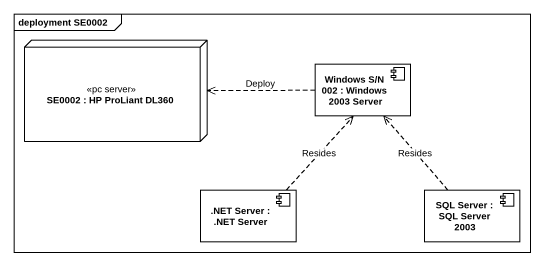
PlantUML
@startuml
mainframe deployment SE0002
node "SE0002 : HP ProLiant DL360" as SE0002 <<pc server>>
component "Windows S/N 002 : Windows 2003 Server" as Windows_S_N_002
component ".NET Server : .NET Server" as NET_Server
component "SQL Server : SQL Server 2003" as SQL_Server
Windows_S_N_002 .left.> SE0002 : Deploy
NET_Server .up.> Windows_S_N_002 : Resides
SQL_Server .up.> Windows_S_N_002 : Resides
@enduml
